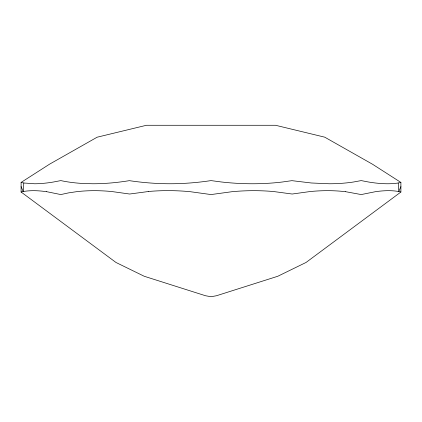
<?xml version="1.0" encoding="UTF-8"?>
<svg xmlns="http://www.w3.org/2000/svg" width="422" height="422" viewBox="0 0 422 422"><rect width="100%" height="100%" fill="white"/><g stroke="black" fill="none" stroke-linecap="round" stroke-linejoin="round"><path stroke-width="0.63" d="M400.895 192.026L400.895 182.431L372.505 164.232L324.708 137.161L275.54 125.276L146.471 125.276L97.134 137.203L49.648 164.121L21.1 182.415L21.105 192.021L115.971 262.463L144.208 276.257L205.535 295.743L211.005 296.724L216.47 295.743L277.803 276.257L306.066 262.447L400.895 192.026L398.79 191.53A159.094 58.083 -36.6 0 0 375.38 191.704L361.221 194.563L345.555 191.683M21.105 192.021L23.226 191.519L23.801 182.99L21.1 182.415M400.9 186.624L398.79 191.53L398.21 182.99L400.895 182.431M148.428 191.519L129.623 194.025L111.735 191.53A159.11 88.314 26 0 0 76.498 191.699L68.448 192.901L60.826 194.563L46.647 191.683M23.801 182.99L34.509 183.765A168.315 57.281 -32.8 0 0 53.684 181.972L60.81 180.605A170.762 86.9 -23.3 0 0 84.321 183.554L92.819 183.76A169.929 86.478 -23.3 0 0 129.338 180.663C146.107 183.143 163.082 184.229 180.025 183.559A170.593 102.493 -8.6 0 0 211.005 180.605L221.328 181.972A168.42 101.101 8.6 0 0 252.24 183.76A168.346 101.058 8.6 0 0 282.265 182.019L291.908 180.663L311.362 182.99L329.186 183.765A168.927 86.035 23.3 0 0 353.726 181.972L361.2 180.6L368.322 181.972A169.275 57.561 32.8 0 0 387.501 183.76A167.65 57.007 32.8 0 0 398.21 182.99M21.1 186.587L23.226 191.519M23.242 191.535A159.083 58.083 36.6 0 1 46.668 191.715M148.417 191.493A159.083 103.564 10.2 0 1 189.926 191.657L211.032 194.563L232.126 191.688A159.105 103.517 -10.2 0 1 273.593 191.541L292.193 194.025L310.291 191.519A159.083 88.303 -26 0 1 345.539 191.704"/></g></svg>
